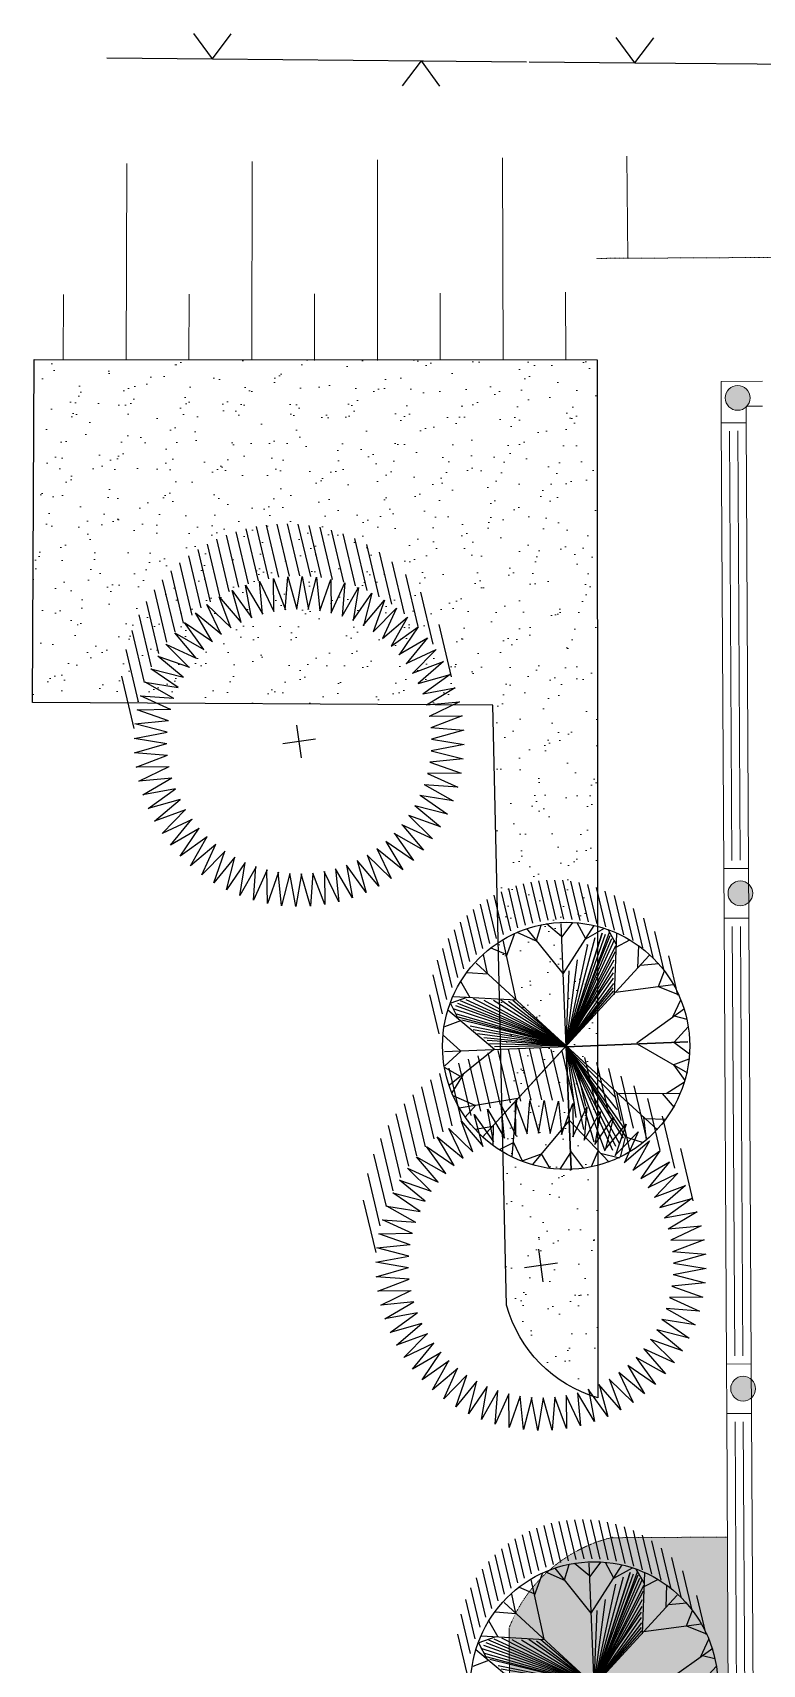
# Model space of a CAD drawing. Header units: millimetres. Extents: x 15176 to 113240, y 14038 to 107702.
# Drawn here: x 15176 to 24016, y 85142 to 104905 of the extents above; entities that cross this region are included whole.
import ezdxf

# ---------------------------------------------------------------- set-up
doc = ezdxf.new("R2010")
doc.units = ezdxf.units.MM
doc.linetypes.add('ACAD_ISO03W100', pattern=[30, 12, -18])
for name, color, linetype in [('graas', 72, 'Continuous'), ('hatch', 252, 'Continuous'), ('wall', 5, 'Continuous'), ('windows', 4, 'Continuous')]:
    doc.layers.add(name, color=color, linetype=linetype)
doc.layers.add('plants', color=3, linetype='Continuous', lineweight=25)

# ---------------------------------------------------------------- blocks, each defined once
blk = doc.blocks.new('476_3')
for p, q in [((-2.443, 0), (-2.887, 0.61)), ((-2.443, 0), (-1.999, 0.61)), ((-4.942, 0), (-2.443, 0)), ((-2.443, 0), (2.554, 0)), ((-2.443, 0), (-2.443, 0)), ((2.499, 0), (2.055, -0.61)), ((2.499, 0), (4.998, 0)), ((2.499, 0), (2.943, -0.61))]:
    blk.add_line(p, q)
blk = doc.blocks.new('T40C')
at = {"color": 82, "linetype": 'Continuous'}
for p, q in [((-0.2374, 0.3843), (-0.221, 0.4586)), ((-0.1327, 0.438), (-0.2166, 0.4607)), ((-0.0047, 0.2984), (-0.1711, 0.4799)), ((-0.1219, 0.4263), (-0.1133, 0.5002)), ((-0.0016, 0.4444), (-0.055, 0.5069)), ((-0.0016, 0.0138), (-0.0016, 0.5115)), ((-0.0016, 0.5115), (-0.0016, -0.4769)), ((-0.0016, 0.4364), (0.0585, 0.5048)), ((-0.0016, 0.2889), (0.1386, 0.4896)), ((0.1041, 0.4402), (0.0754, 0.5038)), ((0.0979, 0.4313), (0.1806, 0.4751)), ((0.2217, 0.4068), (0.1848, 0.4759)), ((-0.3045, 0.3219), (-0.313, 0.3998)), ((-0.2369, 0.3817), (-0.2976, 0.4118)), ((-0.2, 0.2178), (-0.2513, 0.4459)), ((0.2091, 0.2244), (0.2252, 0.4573)), ((0.2208, 0.3933), (0.2879, 0.4166)), ((0.2979, 0.3132), (0.3134, 0.399)), ((0.3508, 0.3661), (-0.3487, -0.3333)), ((0.0011, 0.0164), (-0.3443, 0.3618)), ((-0.3443, 0.3618), (0.3464, -0.329)), ((0.3008, 0.3162), (0.3801, 0.3306)), ((-0.2034, 0.2144), (-0.4335, 0.2627)), ((-0.3838, 0.2523), (-0.4084, 0.2975)), ((-0.3055, 0.3229), (-0.3893, 0.3231)), ((0.3847, 0.2335), (0.4047, 0.2984)), ((-0.4278, 0.1246), (-0.4601, 0.209)), ((-0.377, 0.2509), (-0.4492, 0.2275)), ((0.2092, 0.2254), (0.4418, 0.2362)), ((0.3861, 0.2336), (0.4597, 0.1963)), ((0.3915, 0.2339), (0.3982, 0.2342)), ((0.4263, 0.1181), (0.4586, 0.1989)), ((-0.2946, 0.0138), (-0.4744, 0.1635)), ((0.2937, 0.0138), (0.4738, 0.1555)), ((-0.4281, 0.1249), (-0.4899, 0.1006)), ((0.4291, 0.1204), (0.4873, 0.0978)), ((0.4315, 0.0138), (0.491, 0.0679)), ((-0.4418, 0.0138), (-0.4967, 0.0634)), ((-0.4277, 0.0138), (-0.4952, -0.0443)), ((0.4953, 0.0138), (-0.4939, 0.0138)), ((-0.2846, 0.0167), (-0.4721, -0.1432)), ((-0.0016, 0.0138), (-0.2917, 0.0059)), ((-0.0016, 0.0138), (-0.0528, -0.0021)), ((-0.0016, 0.0138), (-0.0528, -0.0021)), ((-0.0016, 0.0138), (0.0011, 0.0164)), ((-0.0016, 0.0138), (0.4953, 0.0138)), ((0.285, 0.0138), (0.4722, -0.133)), ((0.2917, 0.0138), (0.3747, 0.0138)), ((0.4349, 0.0169), (0.4927, -0.0276)), ((-0.4294, -0.1068), (-0.4874, -0.0863)), ((-0.4387, -0.1147), (-0.459, -0.1779)), ((0.4191, -0.0914), (0.4833, -0.0909)), ((0.4217, -0.0934), (0.4533, -0.184)), ((-0.3712, -0.2192), (-0.4529, -0.1923)), ((-0.2066, -0.1906), (-0.4335, -0.23)), ((-0.2067, -0.1914), (-0.2414, -0.4204)), ((0.2042, -0.1867), (0.2149, -0.4325)), ((0.2071, -0.1897), (0.4318, -0.2236)), ((-0.3712, -0.2192), (-0.3953, -0.2872)), ((-0.0016, -0.2596), (-0.1424, -0.4599)), ((-0.0016, -0.2565), (0.16, -0.4525)), ((0.3628, -0.2132), (0.4476, -0.1967)), ((0.3755, -0.2151), (0.3928, -0.2871)), ((-0.3126, -0.2938), (-0.3837, -0.3016)), ((-0.3124, -0.2971), (-0.3082, -0.3761)), ((0.3007, -0.2833), (0.3874, -0.2905)), ((0.3008, -0.2851), (0.3017, -0.3787)), ((-0.2322, -0.3601), (-0.2902, -0.3882)), ((-0.2315, -0.3548), (-0.2033, -0.4394)), ((0.2123, -0.3741), (0.1875, -0.442)), ((0.212, -0.3667), (0.2724, -0.3967)), ((-0.1046, -0.4061), (-0.1917, -0.4425)), ((-0.1086, -0.4118), (-0.0869, -0.4727)), ((-0.0016, -0.4144), (-0.047, -0.4779)), ((-0.0016, -0.4109), (0.0515, -0.477)), ((0.1172, -0.4006), (0.0947, -0.4728)), ((0.1259, -0.4112), (0.1857, -0.4428))]:
    blk.add_line(p, q, dxfattribs=at)
at = {"color": 31, "linetype": 'Continuous'}
for p, q in [((-0.0016, 0.0138), (0.1054, 0.4378)), ((-0.0016, 0.0138), (0.1166, 0.4328)), ((-0.0016, 0.0138), (0.2033, 0.4135)), ((-0.0016, 0.0138), (0.0852, 0.4075)), ((0.0011, 0.0164), (0.1417, 0.4349)), ((0.0011, 0.0164), (0.1801, 0.4343)), ((0.0011, 0.0164), (0.161, 0.432)), ((-0.0016, 0.0138), (0.2072, 0.3567)), ((0.0011, 0.0164), (0.3508, 0.3661)), ((0.0011, 0.0164), (0.0491, 0.3369)), ((-0.0016, 0.0138), (0.1989, 0.2926)), ((0.0011, 0.0164), (0.0175, 0.3021)), ((-0.0016, 0.0138), (0.1836, 0.2378)), ((-0.0016, 0.0138), (-0.4477, -0.1559)), ((-0.0016, 0.0138), (-0.4464, -0.1312)), ((-0.0016, 0.0138), (-0.4422, -0.1429)), ((-0.0016, 0.0138), (-0.4379, -0.1735)), ((-0.0016, 0.0138), (-0.4328, -0.1117)), ((-0.0016, 0.0138), (-0.4324, -0.1862)), ((-0.4324, -0.1862), (-0.0016, 0.0138)), ((-0.0016, 0.0138), (-0.4146, -0.0968)), ((-0.0016, 0.0138), (-0.4013, -0.1946)), ((-0.0016, 0.0138), (-0.3864, -0.0775)), ((-0.0016, 0.0138), (-0.3647, -0.0593)), ((-0.0016, 0.0138), (-0.3588, -0.1967)), ((-0.0016, 0.0138), (-0.3309, -0.0302)), ((-0.0016, 0.0138), (-0.3156, -0.0151)), ((-0.0016, 0.0138), (-0.3007, -0.0042)), ((-0.0016, 0.0138), (-0.2861, -0.1863)), ((-0.0016, 0.0138), (-0.2311, -0.181)), ((-0.0016, 0.0138), (0.0088, -0.2669)), ((-0.0016, 0.0138), (0.0243, -0.2768)), ((-0.0016, 0.0138), (0.0408, -0.3033)), ((-0.0016, 0.0138), (0.0625, -0.3241)), ((-0.0016, 0.0138), (0.0872, -0.3518)), ((-0.0016, 0.0138), (0.1104, -0.3878)), ((-0.0016, 0.0138), (0.1339, -0.4064)), ((-0.0016, 0.0138), (0.1521, -0.4202)), ((-0.0016, 0.0138), (0.1669, -0.4211)), ((-0.0016, 0.0138), (0.1801, -0.4202)), ((-0.0016, 0.0138), (0.1959, -0.4202)), ((-0.0016, 0.0138), (0.2013, -0.3955)), ((-0.0016, 0.0138), (0.2072, -0.3832)), ((-0.0016, 0.0138), (0.2062, -0.3647)), ((-0.0016, 0.0138), (0.2018, -0.3233)), ((-0.0016, 0.0138), (0.2038, -0.3052)), ((-0.0016, 0.0138), (0.2044, -0.2809)), ((-0.0016, 0.0138), (0.1983, -0.2504)), ((-0.0016, 0.0138), (0.197, -0.2334)), ((-0.0016, 0.0138), (0.2007, -0.2173)), ((-0.0016, 0.0138), (0.1959, -0.1959)), ((-0.0528, -0.0021), (-0.4551, -0.1664)), ((-0.0528, -0.0021), (-0.3463, -0.045))]:
    blk.add_line(p, q, dxfattribs=at)
at = {"color": 82, "linetype": 'Continuous'}
blk.add_circle((-0.0016, 0.0138), 0.496, dxfattribs=at)
blk = doc.blocks.new('*X27')
at = {"color": 0}
for p, q in [((7.996, 13.2812), (8.1578, 13.2812)), ((8.0712, 13.25), (8.233, 13.25)), ((8.1238, 13.2188), (8.2856, 13.2188)), ((8.165, 13.1875), (8.3268, 13.1875)), ((8.1987, 13.1562), (8.3605, 13.1562)), ((8.227, 13.125), (8.3888, 13.125)), ((8.251, 13.0938), (8.4128, 13.0938)), ((8.2713, 13.0625), (8.4331, 13.0625)), ((8.2886, 13.0312), (8.4504, 13.0312)), ((8.3031, 13), (8.4649, 13)), ((8.3151, 12.9688), (8.4769, 12.9688)), ((8.3247, 12.9375), (8.4865, 12.9375)), ((8.3322, 12.9062), (8.494, 12.9062)), ((8.3376, 12.875), (8.4994, 12.875)), ((8.341, 12.8438), (8.5028, 12.8438)), ((8.3419, 12.7812), (8.5037, 12.7812)), ((8.3424, 12.8125), (8.5043, 12.8125)), ((8.3349, 12.7188), (8.4967, 12.7188)), ((8.3394, 12.75), (8.5012, 12.75)), ((8.3284, 12.6875), (8.4902, 12.6875)), ((8.3088, 12.625), (8.4706, 12.625)), ((8.3197, 12.6562), (8.4816, 12.6562)), ((8.2955, 12.5938), (8.4573, 12.5938)), ((8.2606, 12.5312), (8.4225, 12.5312)), ((8.2795, 12.5625), (8.4414, 12.5625)), ((8.2384, 12.5), (8.4002, 12.5)), ((8.1811, 12.4375), (8.3429, 12.4375)), ((8.2122, 12.4688), (8.374, 12.4688)), ((8.097, 12.375), (8.2588, 12.375)), ((8.1436, 12.4062), (8.3055, 12.4062)), ((8.0346, 12.3438), (8.1964, 12.3438)), ((7.9265, 12.3125), (8.0883, 12.3125))]:
    blk.add_line(p, q, dxfattribs=at)
blk = doc.blocks.new('SHADOW1')
blk.add_blockref('*X27', (-7.8425, -12.8054))
blk = doc.blocks.new('T11')
at = {"color": 82, "linetype": 'Continuous'}
for p, q in [((-0.057158, 0.395895), (-0.053108, 0.495974)), ((-0.053108, 0.495974), (-0.021948, 0.399397)), ((-0.022436, 0.39937), (-0.009679, 0.498716)), ((-0.009679, 0.498716), (0.012945, 0.39979)), ((0.012457, 0.399805), (0.033824, 0.49766)), ((0.033824, 0.49766), (0.04774, 0.397142)), ((-0.189115, 0.352472), (-0.219538, 0.447899)), ((-0.219538, 0.447899), (-0.157226, 0.367804)), ((-0.157675, 0.367613), (-0.179666, 0.46533)), ((-0.179666, 0.46533), (-0.124572, 0.380108)), ((-0.125036, 0.379955), (-0.138426, 0.479216)), ((-0.138426, 0.479216), (-0.090969, 0.389517)), ((-0.091445, 0.389406), (-0.096133, 0.489458)), ((-0.096133, 0.489458), (-0.056674, 0.395964)), ((0.047255, 0.3972), (0.077069, 0.492819)), ((0.077069, 0.492819), (0.082171, 0.39147)), ((0.081693, 0.391569), (0.119728, 0.484228)), ((0.11551, 0.382959), (0.161476, 0.471949)), ((0.119728, 0.484228), (0.115978, 0.382818)), ((0.148448, 0.371435), (0.201994, 0.456079)), ((0.161476, 0.471949), (0.148901, 0.371252)), ((0.201994, 0.456079), (0.180691, 0.356863)), ((-0.247448, 0.314276), (-0.29398, 0.402971)), ((-0.29398, 0.402971), (-0.218706, 0.334913)), ((-0.219115, 0.334646), (-0.25774, 0.427061)), ((-0.25774, 0.427061), (-0.188684, 0.352701)), ((0.180255, 0.357084), (0.240976, 0.436739)), ((0.210691, 0.340014), (0.278123, 0.414076)), ((0.240976, 0.436739), (0.211106, 0.339756)), ((0.278123, 0.414076), (0.239915, 0.320063)), ((-0.298262, 0.266533), (-0.359489, 0.3458)), ((-0.359489, 0.3458), (-0.273541, 0.291849)), ((-0.273897, 0.291513), (-0.327982, 0.375818)), ((-0.327982, 0.375818), (-0.247064, 0.314577)), ((0.239524, 0.320356), (0.313154, 0.388258)), ((0.266533, 0.298262), (0.345801, 0.359489)), ((0.313154, 0.388258), (0.266897, 0.297937)), ((0.345801, 0.359489), (0.291848, 0.273542)), ((-0.320357, 0.239523), (-0.388259, 0.313154)), ((-0.388259, 0.313154), (-0.297936, 0.266897)), ((0.291514, 0.273897), (0.375817, 0.327982)), ((0.375817, 0.327982), (0.314578, 0.247065)), ((-0.340014, 0.210691), (-0.414075, 0.278124)), ((-0.414075, 0.278124), (-0.320064, 0.239916)), ((0.314276, 0.247448), (0.402972, 0.29398)), ((0.334647, 0.219114), (0.427061, 0.25774)), ((0.402972, 0.29398), (0.334914, 0.218706)), ((0.427061, 0.25774), (0.352701, 0.188684)), ((-0.371434, 0.148447), (-0.45608, 0.201994)), ((-0.45608, 0.201994), (-0.356862, 0.180691)), ((-0.357083, 0.180254), (-0.436739, 0.240976)), ((-0.436739, 0.240976), (-0.339756, 0.211107)), ((0.352471, 0.189116), (0.447899, 0.219538)), ((0.447899, 0.219538), (0.367804, 0.157225)), ((-0.382959, 0.115511), (-0.471949, 0.161476)), ((-0.471949, 0.161476), (-0.371253, 0.148901)), ((0.367612, 0.157675), (0.465329, 0.179667)), ((0.465329, 0.179667), (0.380108, 0.124571)), ((-0.391569, 0.081694), (-0.484227, 0.119728)), ((-0.484227, 0.119728), (-0.382817, 0.115978)), ((0.379955, 0.125036), (0.479217, 0.138426)), ((0.479217, 0.138426), (0.389518, 0.090969)), ((-0.492819, 0.07707), (-0.391469, 0.08217)), ((-0.397199, 0.047255), (-0.492819, 0.07707)), ((0, -0.050001), (0, 0.050001)), ((0.389407, 0.091444), (0.489458, 0.096132)), ((0.395895, 0.057158), (0.495974, 0.053108)), ((0.489458, 0.096132), (0.395965, 0.056673)), ((0.495974, 0.053108), (0.399397, 0.021948)), ((-0.498715, -0.00968), (-0.39979, 0.012945)), ((-0.497661, 0.033823), (-0.397141, 0.047739)), ((-0.399806, 0.012457), (-0.497661, 0.033823)), ((-0.05, 0), (0.05, 0)), ((0.39937, 0.022436), (0.498715, 0.00968)), ((0.498715, 0.00968), (0.39979, -0.012945)), ((-0.39937, -0.022436), (-0.498715, -0.00968)), ((-0.495974, -0.053108), (-0.399397, -0.021948)), ((0.497661, -0.033823), (0.397141, -0.047739)), ((0.397199, -0.047255), (0.492819, -0.07707)), ((0.399806, -0.012457), (0.497661, -0.033823)), ((-0.395895, -0.057158), (-0.495974, -0.053108)), ((-0.489458, -0.096132), (-0.395965, -0.056673)), ((-0.389407, -0.091444), (-0.489458, -0.096132)), ((-0.479217, -0.138426), (-0.389518, -0.090969)), ((0.492819, -0.07707), (0.391469, -0.08217)), ((0.391569, -0.081694), (0.484227, -0.119728)), ((-0.379955, -0.125036), (-0.479217, -0.138426)), ((-0.465329, -0.179667), (-0.380108, -0.124571)), ((0.484227, -0.119728), (0.382817, -0.115978)), ((0.382959, -0.115511), (0.471949, -0.161476)), ((-0.367612, -0.157675), (-0.465329, -0.179667)), ((-0.447899, -0.219538), (-0.367804, -0.157225)), ((-0.352471, -0.189116), (-0.447899, -0.219538)), ((-0.427061, -0.25774), (-0.352701, -0.188684)), ((0.45608, -0.201994), (0.356862, -0.180691)), ((0.357083, -0.180254), (0.436739, -0.240976)), ((0.471949, -0.161476), (0.371253, -0.148901)), ((0.371434, -0.148447), (0.45608, -0.201994)), ((-0.334647, -0.219114), (-0.427061, -0.25774)), ((-0.402972, -0.29398), (-0.334914, -0.218706)), ((0.414075, -0.278124), (0.320064, -0.239916)), ((0.320357, -0.239523), (0.388259, -0.313154)), ((0.436739, -0.240976), (0.339756, -0.211107)), ((0.340014, -0.210691), (0.414075, -0.278124)), ((-0.314276, -0.247448), (-0.402972, -0.29398)), ((-0.375817, -0.327982), (-0.314578, -0.247065)), ((-0.291514, -0.273897), (-0.375817, -0.327982)), ((-0.345801, -0.359489), (-0.291848, -0.273542)), ((0.359489, -0.3458), (0.273541, -0.291849)), ((0.273897, -0.291513), (0.327982, -0.375818)), ((0.388259, -0.313154), (0.297936, -0.266897)), ((0.298262, -0.266533), (0.359489, -0.3458)), ((-0.266533, -0.298262), (-0.345801, -0.359489)), ((-0.313154, -0.388258), (-0.266897, -0.297937)), ((-0.239524, -0.320356), (-0.313154, -0.388258)), ((-0.278123, -0.414076), (-0.239915, -0.320063)), ((-0.210691, -0.340014), (-0.278123, -0.414076)), ((-0.240976, -0.436739), (-0.211106, -0.339756)), ((0.29398, -0.402971), (0.218706, -0.334913)), ((0.219115, -0.334646), (0.25774, -0.427061)), ((0.327982, -0.375818), (0.247064, -0.314577)), ((0.247448, -0.314276), (0.29398, -0.402971)), ((-0.180255, -0.357084), (-0.240976, -0.436739)), ((-0.201994, -0.456079), (-0.180691, -0.356863)), ((-0.148448, -0.371435), (-0.201994, -0.456079)), ((-0.161476, -0.471949), (-0.148901, -0.371252)), ((-0.11551, -0.382959), (-0.161476, -0.471949)), ((-0.119728, -0.484228), (-0.115978, -0.382818)), ((-0.081693, -0.391569), (-0.119728, -0.484228)), ((-0.077069, -0.492819), (-0.082171, -0.39147)), ((0.138426, -0.479216), (0.090969, -0.389517)), ((0.091445, -0.389406), (0.096133, -0.489458)), ((0.179666, -0.46533), (0.124572, -0.380108)), ((0.125036, -0.379955), (0.138426, -0.479216)), ((0.219538, -0.447899), (0.157226, -0.367804)), ((0.157675, -0.367613), (0.179666, -0.46533)), ((0.25774, -0.427061), (0.188684, -0.352701)), ((0.189115, -0.352472), (0.219538, -0.447899)), ((-0.047255, -0.3972), (-0.077069, -0.492819)), ((-0.033824, -0.49766), (-0.04774, -0.397142)), ((-0.012457, -0.399805), (-0.033824, -0.49766)), ((0.009679, -0.498716), (-0.012945, -0.39979)), ((0.022436, -0.39937), (0.009679, -0.498716)), ((0.053108, -0.495974), (0.021948, -0.399397)), ((0.057158, -0.395895), (0.053108, -0.495974)), ((0.096133, -0.489458), (0.056674, -0.395964))]:
    blk.add_line(p, q, dxfattribs=at)

msp = doc.modelspace()

# ---------------------------------------------------------------- hatches: boundary and pattern name
at = {"layer": 'graas', "linetype": 'ByBlock', "lineweight": 13}
h = msp.add_hatch(dxfattribs=at)
h.set_pattern_fill('AR-SAND', color=256, scale=10, angle=69, style=0)
h.set_pattern_definition([(106.5, (54056.53, -66578.88), (-462.6406, 160.4524), [0, -386.08, 0, -431.8, 0, -412.75]), (76.5, (54056.5, -66578.9), (-508.1191, 676.5533), [0, -208.28, 0, -347.98, 0, -133.35]), (36.5, (53944.57, -66870.54), (282.1246, 738.97), [0, -127, 0, -457.2, 0, -596.9]), (26.5, (53944.6, -66870.54), (65.5117, 792.732), [0, -63.5, 0, -299.72, 0, -342.9])])
edge = h.paths.add_edge_path()
edge.add_line((15176, 96793), (15193, 100945))
edge.add_line((15193, 100945), (22015, 100944))
edge.add_line((22015, 100944), (22021, 88372))
edge.add_arc((22460, 89908), 1598, 195.1414, 254.0291, ccw=False)
edge.add_line((20918, 89491), (20749, 96761))
edge.add_line((20749, 96761), (15176, 96793))
h = msp.add_hatch(dxfattribs=at)
h.set_pattern_fill('AR-SAND', color=256, scale=10, angle=69, style=0)
h.set_pattern_definition([(37.5, (25327.6, 41406.1), (-16.0003, 489.4132), [0, -386.08, 0, -431.8, 0, -412.75]), (7.5, (25327.6, 41406.1), (449.523, 716.825), [0, -208.28, 0, -347.98, 0, -133.35]), (327.5, (25015.17, 41406.1), (790.9924, 1.4372), [0, -127, 0, -457.2, 0, -596.9]), (317.5, (25015.2, 41406.1), (763.5565, 222.929), [0, -63.5, 0, -299.72, 0, -342.9])])
edge = h.paths.add_edge_path()
edge.add_line((23715, 64280), (23593, 86684))
edge.add_line((22183, 86676), (23593, 86684))
edge.add_arc((22622, 84936), 1795, 103.3105, 159.0228)
edge.add_line((21056, 72414), (20947, 85578))
edge.add_line((21106, 63266), (21056, 72414))
edge.add_line((21106, 63266), (52716, 63438))
edge.add_line((53914, 64445), (23715, 64280))
edge.add_arc((52700, 64673), 1235, 269.9226, 349.3392)
at = {"layer": 'hatch', "linetype": 'ByBlock', "lineweight": 13}
h = msp.add_hatch(color=256, dxfattribs=at)
edge = h.paths.add_edge_path()
edge.add_arc((23717, 100481), 150, 0, 360)
h = msp.add_hatch(color=256, dxfattribs=at)
edge = h.paths.add_edge_path()
edge.add_arc((23717, 100481), 150, 0, 360)
h = msp.add_hatch(color=256, dxfattribs=at)
edge = h.paths.add_edge_path()
edge.add_arc((23750, 94481), 150, 0, 360)
h = msp.add_hatch(color=256, dxfattribs=at)
edge = h.paths.add_edge_path()
edge.add_arc((23750, 94481), 150, 0, 360)
h = msp.add_hatch(color=256, dxfattribs=at)
edge = h.paths.add_edge_path()
edge.add_arc((23783, 88481), 150, 0, 360)
h = msp.add_hatch(color=256, dxfattribs=at)
edge = h.paths.add_edge_path()
edge.add_arc((23783, 88481), 150, 0, 360)

# ---------------------------------------------------------------- linework, layer by layer
at = {"color": 7, "linetype": 'Continuous', "lineweight": 13}
for p, q in [((19353, 100936, -176710), (19352, 103366, -176710)), ((20875, 100938, -176710), (20869, 103388, -176710)), ((22387, 102174, -176710), (22376, 103410, -176710)), ((16308, 100941, -176710), (16316, 103320, -176710)), ((17831, 100937, -176710), (17834, 103343, -176710)), ((15547, 100943, -176710), (15550, 101732, -176710)), ((17069, 100939, -176710), (17071, 101736, -176710)), ((18592, 100936, -176710), (18592, 101743, -176710)), ((20114, 100937, -176710), (20113, 101750, -176710)), ((21636, 100942, -176710), (21632, 101761, -176710))]:
    msp.add_line(p, q, dxfattribs=at)
at = {"color": 7, "linetype": 'ACAD_ISO03W100', "lineweight": 20, "ltscale": 0.05}
for p, q in [((50508, 102327, -176710), (22008, 102171, -176710)), ((22183, 86676, -541), (23593, 86684, -176710))]:
    msp.add_line(p, q, dxfattribs=at)
at = {"color": 7, "lineweight": 20}
msp.add_line((21056, 72414, -176710), (20947, 85578, 20), dxfattribs=at)
at = {"elevation": -176710}
msp.add_lwpolyline([(15176, 96793), (15193, 100945), (22015, 100944), (22021, 88372, -0.262754), (20918, 89491), (20749, 96761), (15176, 96793)], format="xyb", dxfattribs=at)
at = {"color": 7, "linetype": 'ACAD_ISO03W100', "lineweight": 20, "ltscale": 0.05}
msp.add_arc((22622, 84936, 20), 1795, 103.3105, 159.0228, dxfattribs=at)
at = {"layer": 'wall', "linetype": 'ByBlock', "lineweight": 13}
for p, q in [((24016, 100682, -176710), (23516, 100680, -176710)), ((24018, 100382, -176710), (23818, 100381, -176710)), ((23819, 100181, -176710), (23818, 100381, -176710)), ((23519, 100180, -176710), (23819, 100181, -176710)), ((23548, 94780, -176710), (23848, 94781, -176710)), ((23552, 94180, -176710), (23548, 94780, -176710)), ((23852, 94181, -176710), (23848, 94781, -176710)), ((23552, 94180, -176710), (23852, 94181, -176710)), ((23581, 88780, -176710), (23881, 88781, -176710)), ((23584, 88180, -176710), (23581, 88780, -176710)), ((23884, 88181, -176710), (23881, 88781, -176710)), ((23584, 88180, -176710), (23884, 88181, -176710))]:
    msp.add_line(p, q, dxfattribs=at)
at = {"layer": 'wall', "color": 0, "linetype": 'ByBlock', "lineweight": 13}
for p, q in [((23516, 100680, -176710), (23519, 100180, -176710)), ((23519, 100180, -176710), (23548, 94780, -176710)), ((23848, 94781, -176710), (23819, 100181, -176710)), ((23552, 94180, -176710), (23581, 88780, -176710)), ((23852, 94181, -176710), (23881, 88781, -176710)), ((23584, 88180, -176710), (23614, 82780, -176710)), ((23914, 82782, -176710), (23884, 88181, -176710))]:
    msp.add_line(p, q, dxfattribs=at)
at = {"layer": 'wall', "color": 0, "linetype": 'ByBlock', "lineweight": 13, "const_width": 0.1, "elevation": -176710}
for points in [[(23619, 100180), (23619, 100080), (23719, 100081), (23719, 100181)], [(23648, 94780), (23648, 94880), (23748, 94881), (23748, 94781)], [(23652, 94180), (23652, 94080), (23752, 94081), (23752, 94181)], [(23681, 88780), (23681, 88880), (23781, 88881), (23781, 88781)], [(23684, 88180), (23685, 88080), (23785, 88081), (23784, 88181)]]:
    msp.add_lwpolyline(points, dxfattribs=at)
at = {"layer": 'wall', "linetype": 'ByBlock', "lineweight": 13}
for centre in [(23717, 100481, -176710), (23717, 100481, -176710), (23750, 94481, -176710), (23750, 94481, -176710), (23783, 88481, -176710), (23783, 88481, -176710)]:
    msp.add_circle(centre, 150, dxfattribs=at)
at = {"layer": 'windows', "linetype": 'ByBlock', "lineweight": 13}
for p, q in [((23648, 94880, -176710), (23619, 100080, -176710)), ((23748, 94881, -176710), (23719, 100081, -176710)), ((23681, 88880, -176710), (23652, 94080, -176710)), ((23781, 88881, -176710), (23752, 94081, -176710)), ((23713, 82880, -176710), (23685, 88080, -176710)), ((23813, 82881, -176710), (23785, 88081, -176710))]:
    msp.add_line(p, q, dxfattribs=at)

# ---------------------------------------------------------------- block references
at = {"color": 7, "lineweight": 13, "xscale": 511.7477087928032, "yscale": 499.9999999992524, "zscale": 511.7477087928032, "rotation": 359.4684000000098}
for p in [(18603, 104577, -176710), (23721, 104529, -176710)]:
    msp.add_blockref('476_3', p, dxfattribs=at)
at = {"layer": 'plants'}
for name, p, xscale, yscale, zscale, rotation in [('SHADOW1', (18404, 96320, -176710), 4009.551005982274, 4009.551005982274, 4009.551005982274, 103.3444740000002), ('T11', (18404, 96320, -176710), 4009.551005982276, 4009.551005982276, 4009.551005982276, 97.79999999999994), ('SHADOW1', (21605, 92658, -541), 3017.934968268326, 3017.934968268326, 3017.934968268326, 103.3444740000001), ('T40C', (21605, 92658, -541), 3017.934968268316, 3017.934968268316, 3017.934968268316, 227.4000000000005), ('SHADOW1', (21334, 89974, -176710), 4009.551005982274, 4009.551005982274, 4009.551005982274, 103.3444740000002), ('T11', (21334, 89974, -176710), 4009.551005982276, 4009.551005982276, 4009.551005982276, 97.79999999999994), ('SHADOW1', (21945, 84913, -541), 3017.934968268326, 3017.934968268326, 3017.934968268326, 103.3444740000001), ('T40C', (21945, 84913, -541), 3017.934968268316, 3017.934968268316, 3017.934968268316, 227.4000000000005)]:
    msp.add_blockref(name, p, dxfattribs=dict(at, xscale=xscale, yscale=yscale, zscale=zscale, rotation=rotation))

doc.saveas('drawing.dxf')
